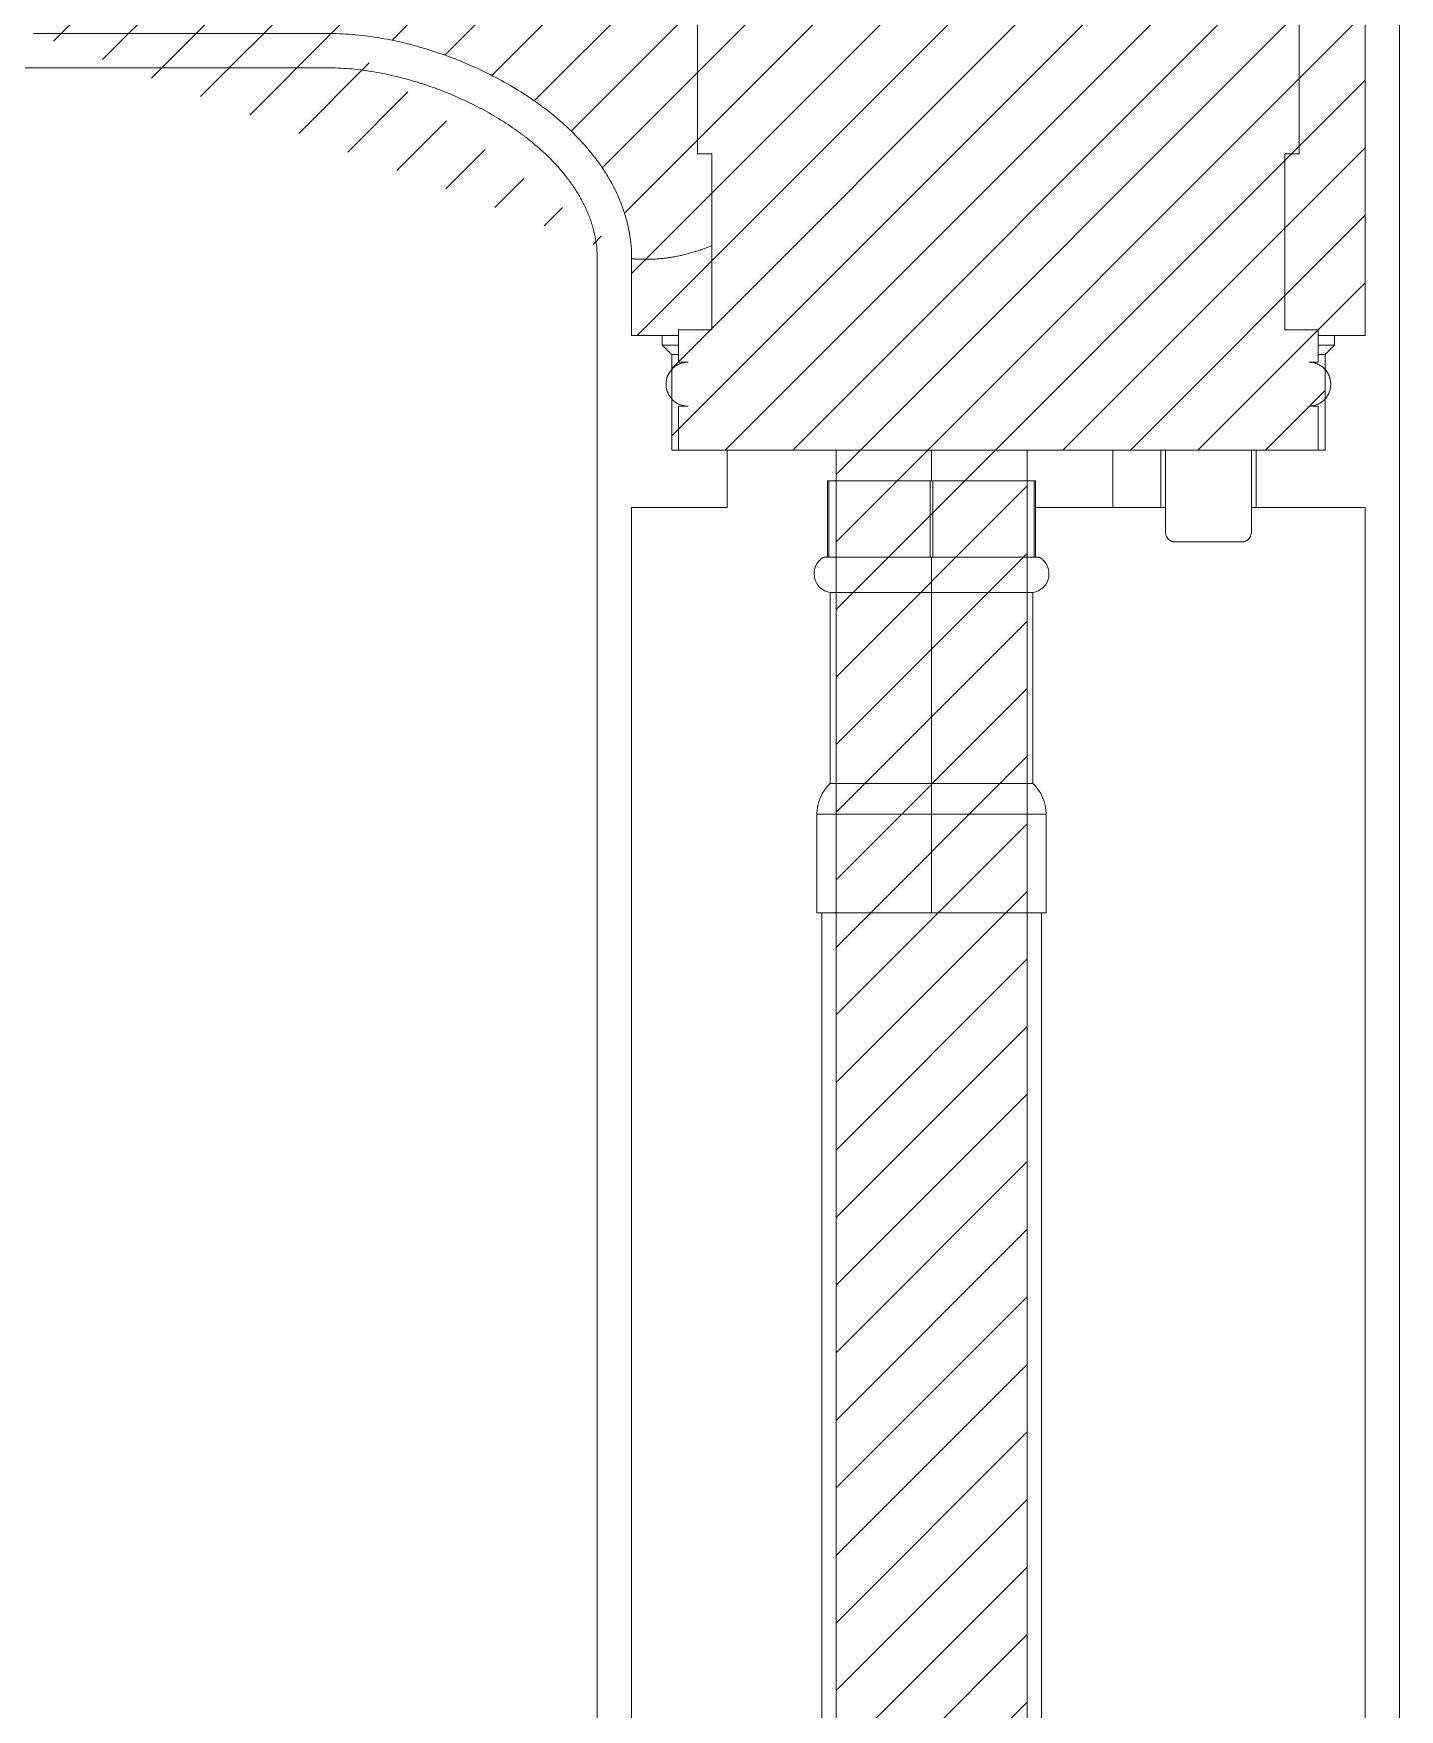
# Model space of a CAD drawing. Extents: x 13676 to 14719, y -16741 to -16132.
# Drawn here: x 13776.4 to 13847.9, y -16518.2 to -16430.5 of the extents above; entities that cross this region are included whole.
import ezdxf

# ---------------------------------------------------------------- set-up
doc = ezdxf.new("R2010")
doc.units = 0
doc.header["$MEASUREMENT"] = 0
doc.layers.get('0').update_dxf_attribs({"color": 3, "linetype": 'CONTINUOUS'})
doc.layers.add('5', color=2, linetype='CONTINUOUS', lineweight=9)

msp = doc.modelspace()

# ---------------------------------------------------------------- hatches: boundary and pattern name
at = {"layer": '5'}
h = msp.add_hatch(dxfattribs=at)
h.set_pattern_fill('ANSI31', color=10, scale=20)
h.set_pattern_definition([(45, (2654.68089439369, -18.97595850017024), (-1.767766952966369, 1.767766952966369), [])])
edge = h.paths.add_edge_path()
edge.add_line((13805.92463152142, -16408.14355058437), (13757.92463152142, -16408.14355058437))
edge.add_line((13757.92463152142, -16408.14355058437), (13757.92463152142, -16411.34355058437))
edge.add_line((13757.92463152142, -16411.34355058437), (13758.92463152142, -16411.34355058437))
edge.add_arc((13758.92463152142, -16413.34355058437), 1.999999999999731, 10.637592374597375, 90, ccw=False)
edge.add_line((13760.8902604117, -16412.9743581336), (13762.42463152142, -16421.14355058437))
edge.add_line((13762.42463152142, -16421.14355058437), (13761.42353328297, -16421.14355058437))
edge.add_line((13761.42353328297, -16421.14355058437), (13741.42463152142, -16421.14355058437))
edge.add_line((13741.42463152142, -16421.14355058437), (13741.42463152142, -16426.34355058437))
edge.add_line((13741.42463152142, -16426.34355058437), (13742.42572975987, -16426.34355058437))
edge.add_line((13742.42572975987, -16426.34355058437), (13745.8500805148, -16426.34355058437))
edge.add_line((13745.8500805148, -16426.34355058437), (13746.6766190714, -16426.34355058437))
edge.add_line((13746.6766190714, -16426.34355058437), (13748.17741459742, -16426.34355058437))
edge.add_line((13748.17741459742, -16426.34355058437), (13748.17741459742, -16431.34355058437))
edge.add_line((13748.17741459742, -16431.34355058437), (13746.6766190714, -16431.34355058437))
edge.add_line((13746.6766190714, -16431.34355058437), (13746.6766190714, -16433.34355058437))
edge.add_line((13746.6766190714, -16433.34355058437), (13746.17644618381, -16433.34355058437))
edge.add_line((13746.17644618381, -16433.34355058437), (13744.97807867825, -16433.34355058437))
edge.add_line((13744.97807867825, -16433.34355058437), (13744.97807867825, -16443.34355058437))
edge.add_line((13744.97807867825, -16443.34355058437), (13759.01898580518, -16443.34355058437))
edge.add_line((13759.01898580518, -16443.34355058437), (13759.01898580518, -16433.34355058437))
edge.add_line((13759.01898580518, -16433.34355058437), (13758.22902566022, -16433.34355058437))
edge.add_line((13758.22902566022, -16433.34355058437), (13757.67279619008, -16433.34355058437))
edge.add_line((13757.67279619008, -16433.34355058437), (13757.17264397144, -16433.34355058437))
edge.add_line((13757.17264397144, -16433.34355058437), (13757.17264397144, -16431.34355058437))
edge.add_line((13757.17264397144, -16431.34355058437), (13755.67184844542, -16431.34355058437))
edge.add_line((13755.67184844542, -16431.34355058437), (13755.67184844542, -16426.34355058437))
edge.add_line((13755.67184844542, -16426.34355058437), (13757.17264397144, -16426.34355058437))
edge.add_line((13757.17264397144, -16426.34355058437), (13757.92289249236, -16426.34355058437))
edge.add_line((13757.92289249236, -16426.34355058437), (13761.42353163355, -16426.34355058437))
edge.add_line((13761.42353163355, -16426.34355058437), (13762.42463152142, -16426.34355058437))
edge.add_arc((13762.42463152142, -16428.34355058437), 2, 0, 90, ccw=False)
edge.add_line((13764.42463152142, -16428.34355058437), (13764.42463152142, -16431.03727947819))
edge.add_spline(control_points=[(13764.42463152142, -16431.03727947819), (13765.42120639009, -16430.95503033892), (13766.91704794165, -16430.84705647194), (13768.41435771693, -16430.7621721598), (13769.41289065452, -16430.71071597068), (13769.91234597215, -16430.68755342309), (13771.41098954513, -16430.62577843832), (13772.41044982225, -16430.59487787355), (13774.40994467159, -16430.55366122313), (13775.40980202095, -16430.54334753571), (13776.40976952539, -16430.54335006405)], knot_values=[0, 0, 0, 0, 0.2499999999999986, 0.3749999999999989, 0.3749999999999989, 0.4999999999999992, 0.4999999999999992, 0.7499999999999996, 0.7499999999999996, 1, 1, 1, 1], degree=3, periodic=0)
edge.add_spline(control_points=[(13791.92463156647, -16430.54334461199), (13786.75298673147, -16430.54334449088), (13781.58134189646, -16430.54334436927), (13776.40969706146, -16430.54334424742)], knot_values=[0, 0, 0, 0, 1, 1, 1, 1], degree=3, periodic=0)
edge.add_spline(control_points=[(13807.72516542329, -16442.34267065382), (13807.72513653894, -16442.11581616215), (13807.70514441591, -16441.66530933477), (13807.64682749719, -16441.22095881281), (13807.56971070901, -16440.77962820881), (13807.52173935153, -16440.56047495864), (13807.43595050161, -16440.23396695745), (13807.38959513067, -16440.07126890609), (13807.33807349214, -16439.90940073836), (13807.30257836763, -16439.80167293366), (13807.28423641523, -16439.74784363952), (13807.1899953921, -16439.4800991547), (13807.10646251052, -16439.27016476856), (13806.92434050909, -16438.85817771265), (13806.82575000958, -16438.6561257651), (13806.61448842598, -16438.25939284619), (13806.50181267621, -16438.06471431724), (13806.32284177075, -16437.77790901193), (13806.26152440144, -16437.68317643858), (13806.13566091876, -16437.49540149128), (13806.07109442038, -16437.40233073782), (13805.74061456695, -16436.94138108191), (13805.45630713381, -16436.59282678985), (13804.85428312573, -16435.92960002661), (13804.5365441154, -16435.61495030823), (13803.87238125576, -16435.01474154917), (13803.52593106329, -16434.72920922435), (13803.1214490938, -16434.42291920118), (13803.07630162954, -16434.3890949003), (13802.9856008182, -16434.32185792386), (13802.94002370689, -16434.28842808441), (13802.80288171847, -16434.18888891211), (13802.5270705659, -16433.99289132392), (13802.24685231951, -16433.80578412239), (13801.68093526088, -16433.44262561045), (13801.29636851447, -16433.2152233728), (13800.51388429918, -16432.78735117751), (13800.11596331215, -16432.586888317), (13799.30748603725, -16432.21145166305), (13798.89693727081, -16432.03646269668), (13798.06324964847, -16431.71188262653), (13797.64011230072, -16431.56228848037), (13797.10304587412, -16431.39172610475), (13796.99521398814, -16431.35843598196), (13796.77943335212, -16431.29373843554), (13796.4553239049, -16431.19943375269), (13796.12989024645, -16431.11340857424), (13795.47721783432, -16430.9526444031), (13795.0397032421, -16430.86047187673), (13794.15950894931, -16430.7084211712), (13793.71684126028, -16430.64846789108), (13793.04835523659, -16430.58657681778), (13792.8247765132, -16430.57063606873), (13792.37597722092, -16430.54902005305), (13792.15075694286, -16430.54334296799), (13791.92462858911, -16430.54334353963)], knot_values=[0, 0, 0, 0, 0.03125000000000533, 0.06250000000001055, 0.06250000000001055, 0.09375000000001588, 0.09375000000001588, 0.1093750000000184, 0.1171875000000198, 0.1171875000000198, 0.1250000000000211, 0.1250000000000211, 0.156250000000026, 0.156250000000026, 0.1875000000000308, 0.1875000000000308, 0.2187500000000356, 0.2187500000000356, 0.2343750000000381, 0.2343750000000381, 0.2500000000000404, 0.2500000000000404, 0.3125000000000453, 0.3125000000000453, 0.37500000000005, 0.37500000000005, 0.4375000000000547, 0.4375000000000547, 0.4453125000000548, 0.4453125000000548, 0.453125000000055, 0.453125000000055, 0.4687500000000537, 0.5000000000000511, 0.5000000000000511, 0.5625000000000444, 0.5625000000000444, 0.6250000000000379, 0.6250000000000379, 0.6875000000000312, 0.6875000000000312, 0.7500000000000245, 0.7500000000000245, 0.765625000000023, 0.765625000000023, 0.7812500000000214, 0.8125000000000184, 0.8125000000000184, 0.8750000000000122, 0.8750000000000122, 0.9375000000000061, 0.9375000000000061, 0.968750000000003, 0.968750000000003, 1, 1, 1, 1], degree=3, periodic=0)
edge.add_line((13807.72517489694, -16442.34271173166), (13807.72517489694, -16446.34355058437))
edge.add_line((13807.72517489694, -16446.34355058437), (13809.3252242963, -16446.34355058437))
edge.add_line((13809.3252242963, -16446.34355058437), (13809.3252242963, -16446.84355058437))
edge.add_spline(control_points=[(13809.3252242963, -16446.84355058437), (13809.49189665864, -16447.01021733311), (13809.65856910064, -16447.17688400217), (13809.82524162951, -16447.34355058437)], knot_values=[0, 0, 0, 0, 1, 1, 1, 1], degree=3, periodic=0)
edge.add_line((13809.82524162951, -16447.34355058437), (13809.82524162951, -16452.34355058437))
edge.add_line((13809.82524162951, -16452.34355058437), (13818.42463152142, -16452.34355058437))
edge.add_line((13818.42463152142, -16452.34355058437), (13818.42463152142, -16661.7286195891))
edge.add_line((13818.42463152142, -16661.7286195891), (13828.42463152142, -16661.7286195891))
edge.add_line((13828.42463152142, -16661.7286195891), (13828.42463152142, -16452.34355058437))
edge.add_line((13828.42463152142, -16452.34355058437), (13844.02402141333, -16452.34355058437))
edge.add_line((13844.02402141333, -16452.34355058437), (13844.02402141333, -16447.34355058437))
edge.add_spline(control_points=[(13844.02402141333, -16447.34355058437), (13844.19069394221, -16447.17688400217), (13844.35736638421, -16447.01021733311), (13844.52403874654, -16446.84355058437)], knot_values=[0, 0, 0, 0, 1, 1, 1, 1], degree=3, periodic=0)
edge.add_line((13844.52403874654, -16446.84355058437), (13844.52403874654, -16446.34355058437))
edge.add_line((13844.52403874654, -16446.34355058437), (13846.12408814591, -16446.34355058437))
edge.add_line((13846.12408814591, -16446.34355058437), (13846.12408814591, -16423.34355058437))
edge.add_line((13846.12408814591, -16423.34355058437), (13805.92463152142, -16423.34355058437))
edge.add_line((13805.92463152142, -16423.34355058437), (13805.92463152142, -16408.14355058437))

# ---------------------------------------------------------------- linework, layer by layer
at = {"linetype": 'Continuous', "lineweight": 18}
for p, q in [((13847.92413472211, -16407.34355058437), (13847.92413472211, -16536.13141855001)), ((13846.12408814591, -16446.34355058437), (13846.12408814591, -16423.34355058437)), ((13811.1752939266, -16436.84355058437), (13811.1752939266, -16425.84355058437)), ((13842.67396911624, -16425.84355058437), (13842.67396911624, -16436.84355058437)), ((13811.92532704836, -16436.84355058437), (13811.1752939266, -16436.84355058437)), ((13811.92532704836, -16446.04355058436), (13811.92532704836, -16436.84355058437)), ((13842.67396911624, -16436.84355058437), (13841.92393599448, -16436.84355058437)), ((13841.92393599448, -16436.84355058437), (13841.92393599448, -16446.04355058436)), ((13805.9251282916, -16442.34364058157), (13805.92512832074, -16442.34434056763)), ((13805.92512832074, -16536.13141855001), (13805.92512832074, -16442.34434056763)), ((13807.72517489694, -16442.34270735864), (13807.72516542329, -16442.34267065382)), ((13807.72517489694, -16442.34270735864), (13807.72517489694, -16446.34355058437)), ((13807.72517489694, -16446.34355058437), (13809.3252242963, -16446.34355058437)), ((13809.3252242963, -16446.34355058437), (13809.3252242963, -16446.84355058437)), ((13809.32522998617, -16446.34355058437), (13810.17539024704, -16446.34355058437)), ((13810.17525437851, -16446.04355058436), (13811.92532704836, -16446.04355058436)), ((13810.17525437851, -16447.74355058436), (13810.17525437851, -16446.04355058436)), ((13841.92393599448, -16446.04355058436), (13843.67400866433, -16446.04355058436)), ((13843.67387279581, -16446.34355058437), (13844.52403305668, -16446.34355058437)), ((13843.67400866433, -16446.04355058436), (13843.67400866433, -16447.74355058436)), ((13844.52403874654, -16446.84355058437), (13844.52403874654, -16446.34355058437)), ((13844.52403874654, -16446.34355058437), (13846.12408814591, -16446.34355058437)), ((13809.32522998617, -16446.84355058437), (13810.17539024704, -16446.84355058437)), ((13809.82524162951, -16447.34355058437), (13809.82524162951, -16452.34355058437)), ((13809.82524811005, -16447.34355058437), (13810.1753402684, -16447.34355058437)), ((13843.67387279581, -16446.84355058437), (13844.52403305668, -16446.84355058437)), ((13843.67392277444, -16447.34355058437), (13844.0240149328, -16447.34355058437)), ((13844.02402141333, -16452.34355058437), (13844.02402141333, -16447.34355058437)), ((13810.67527354409, -16447.74355058436), (13810.17525437851, -16447.74355058436)), ((13843.67400866433, -16447.74355058436), (13843.17398949875, -16447.74355058436)), ((13810.17525437851, -16452.34355058437), (13810.17525437851, -16450.04355058436)), ((13810.17525437851, -16450.04355058436), (13810.67527354409, -16450.04355058436)), ((13843.17398949875, -16450.04355058436), (13843.67400866433, -16450.04355058436)), ((13843.67400866433, -16450.04355058436), (13843.67400866433, -16452.34355058437)), ((13809.82524162951, -16452.34355058437), (13812.72463152142, -16452.34355058437)), ((13835.6792730477, -16452.34355058437), (13810.17525437851, -16452.34355058437)), ((13812.72463152142, -16452.34355058437), (13812.72463152142, -16455.34355058437)), ((13818.42463152142, -16452.34355058437), (13818.42463152142, -16453.94355058436)), ((13828.42463152142, -16453.94355058436), (13828.42463152142, -16452.34355058437)), ((13832.92463152142, -16452.34355058437), (13835.42880807504, -16452.34355058437)), ((13832.92463152142, -16455.34355058437), (13832.92463152142, -16452.34355058437)), ((13835.42880807504, -16452.34355058437), (13835.42880807504, -16455.34355058437)), ((13835.6792730477, -16456.64355058437), (13835.6792730477, -16452.34355058437)), ((13843.67400866433, -16452.34355058437), (13840.16998999515, -16452.34355058437)), ((13840.16998999515, -16452.34355058437), (13840.16998999515, -16456.64355058437)), ((13840.42045496781, -16452.34355058437), (13844.02402141333, -16452.34355058437)), ((13840.42045496781, -16455.34355058437), (13840.42045496781, -16452.34355058437)), ((13817.97463152142, -16453.94355058436), (13818.05010326152, -16453.94355058436)), ((13817.97463152142, -16457.94355058436), (13817.97463152142, -16453.94355058436)), ((13818.05010326152, -16453.94355058436), (13823.34915978132, -16453.94355058436)), ((13818.05010326152, -16457.94355058436), (13818.05010326152, -16453.94355058436)), ((13823.34915978132, -16457.94355058436), (13823.34915978132, -16453.94355058436)), ((13823.34915978132, -16453.94355058436), (13823.50010326152, -16453.94355058436)), ((13823.50010326152, -16457.94355058436), (13823.50010326152, -16453.94355058436)), ((13823.50010326152, -16453.94355058436), (13828.79915978132, -16453.94355058436)), ((13828.79915978132, -16457.94355058436), (13828.79915978132, -16453.94355058436)), ((13828.87463152142, -16453.94355058436), (13828.79915978132, -16453.94355058436)), ((13828.87463152142, -16457.94355058436), (13828.87463152142, -16453.94355058436)), ((13812.72463152142, -16455.34355058437), (13807.72517489694, -16455.34355058437)), ((13807.72517489694, -16455.34355058437), (13807.72517489694, -16531.34355058437)), ((13835.42880807504, -16455.34355058437), (13832.92463152142, -16455.34355058437)), ((13835.67929270635, -16455.34355058437), (13835.42881001149, -16455.34355058437)), ((13840.42045303135, -16455.34355058437), (13840.16997033649, -16455.34355058437)), ((13846.12408814591, -16455.34355058437), (13840.42045496781, -16455.34355058437)), ((13846.12408814591, -16531.34355058437), (13846.12408814591, -16455.34355058437)), ((13839.6686598112, -16457.14355058437), (13836.18060323165, -16457.14355058437)), ((13817.78549584452, -16457.94355058436), (13817.97463152142, -16457.94355058436)), ((13817.97463152142, -16457.94355058436), (13818.05010326152, -16457.94355058436)), ((13818.05010326152, -16457.94355058436), (13819.44543321696, -16457.94355058436)), ((13819.44543321696, -16457.94355058436), (13821.95382982588, -16457.94355058436)), ((13821.95382982588, -16457.94355058436), (13823.34915978132, -16457.94355058436)), ((13823.50010326152, -16457.94355058436), (13823.34915978132, -16457.94355058436)), ((13823.50010326152, -16457.94355058436), (13824.89543321696, -16457.94355058436)), ((13824.89543321696, -16457.94355058436), (13827.40382982588, -16457.94355058436)), ((13827.40382982588, -16457.94355058436), (13828.79915978132, -16457.94355058436)), ((13828.87463152142, -16457.94355058436), (13828.79915978132, -16457.94355058436)), ((13829.06376719833, -16457.94355058436), (13828.87463152142, -16457.94355058436)), ((13823.42463152142, -16459.7865972886), (13818.12463152142, -16459.7865972886)), ((13818.12463152142, -16459.7865972886), (13818.12463152142, -16469.7865972886)), ((13823.42463152142, -16459.7865972886), (13828.72463152142, -16459.7865972886)), ((13828.72463152142, -16469.7865972886), (13828.72463152142, -16459.7865972886)), ((13823.42463152142, -16469.7865972886), (13818.12463152142, -16469.7865972886)), ((13823.42463152142, -16469.7865972886), (13828.72463152142, -16469.7865972886)), ((13817.42463152142, -16471.38788777657), (13817.42463152142, -16476.54659728859)), ((13829.42463152142, -16476.54659728859), (13829.42463152142, -16471.38788777657)), ((13823.42463152142, -16476.54659728859), (13817.42463152142, -16476.54659728859)), ((13817.67463152142, -16476.54659728859), (13817.67463152142, -16531.02239931218)), ((13823.42463152142, -16476.54659728859), (13829.42463152142, -16476.54659728859)), ((13829.17463152142, -16619.49029448794), (13829.17463152142, -16476.54659728859))]:
    msp.add_line(p, q, dxfattribs=at)
at = {"linetype": 'Continuous', "lineweight": 13}
for p, q in [((13823.42463152142, -16453.94355058436), (13823.42463152142, -16452.34355058437)), ((13832.92463152142, -16455.34355058437), (13828.87463973257, -16455.34355058437)), ((13823.42463152142, -16459.7865972886), (13823.42463152142, -16457.94355058436)), ((13823.42463152142, -16459.7865972886), (13823.42463152142, -16469.7865972886)), ((13823.42463152142, -16471.38788777657), (13823.42463152142, -16469.7865972886)), ((13823.42463152142, -16471.38788777657), (13817.42463152142, -16471.38788777657)), ((13823.42463152142, -16471.38788777657), (13823.42463152142, -16476.54659728859)), ((13823.42463152142, -16471.38788777657), (13829.42463152142, -16471.38788777657))]:
    msp.add_line(p, q, dxfattribs=at)
at = {"linetype": 'Continuous', "lineweight": 18}
for centre, radius, start, end in [((13818.26234459812, -16458.80853173334), 0.9877130767015001, 118.8671681809238, 261.9853559657223), ((13828.58691844472, -16458.80853173334), 0.9877130767015001, 278.0146440342777, 61.13283181907625), ((13819.60615382633, -16471.38788777657), 2.181522304912, 132.7751610261607, 180), ((13827.24310921651, -16471.38788777657), 2.181522304912, 0, 47.22483897383927)]:
    msp.add_arc(centre, radius, start, end, dxfattribs=at)
for points in [[(13776.40969706146, -16430.54334424742), (13781.58134189646, -16430.54334436927), (13786.75298673147, -16430.54334449088), (13791.92463156647, -16430.54334461199)], [(13791.92463171792, -16432.34334938606), (13786.7531960926, -16432.34334927487), (13781.58176046727, -16432.34334916361), (13776.41032484195, -16432.34334905186)], [(13809.3252242963, -16446.84355058437), (13809.49189665864, -16447.01021733311), (13809.65856910064, -16447.17688400217), (13809.82524162951, -16447.34355058437)], [(13844.02402141333, -16447.34355058437), (13844.19069394221, -16447.17688400217), (13844.35736638421, -16447.01021733311), (13844.52403874654, -16446.84355058437)]]:
    msp.add_open_spline(points, degree=3, dxfattribs=at)
for points, knots in [([(13791.92462858911, -16430.54334353963), (13792.15075694286, -16430.54334296799), (13792.37597722092, -16430.54902005305), (13792.8247765132, -16430.57063606873), (13793.04835523659, -16430.58657681778), (13793.71684126028, -16430.64846789108), (13794.15950894931, -16430.7084211712), (13795.0397032421, -16430.86047187673), (13795.47721783432, -16430.9526444031), (13796.12989024645, -16431.11340857424), (13796.4553239049, -16431.19943375269), (13796.77943335212, -16431.29373843554), (13796.99521398814, -16431.35843598196), (13797.10304587412, -16431.39172610475), (13797.64011230072, -16431.56228848037), (13798.06324964847, -16431.71188262653), (13798.89693727081, -16432.03646269668), (13799.30748603725, -16432.21145166305), (13800.11596331215, -16432.586888317), (13800.51388429918, -16432.78735117751), (13801.29636851447, -16433.2152233728), (13801.68093526088, -16433.44262561045), (13802.24685231951, -16433.80578412239), (13802.5270705659, -16433.99289132392), (13802.80288171847, -16434.18888891211), (13802.94002370689, -16434.28842808441), (13802.9856008182, -16434.32185792386), (13803.07630162954, -16434.3890949003), (13803.1214490938, -16434.42291920118), (13803.52593106329, -16434.72920922435), (13803.87238125576, -16435.01474154917), (13804.5365441154, -16435.61495030823), (13804.85428312573, -16435.92960002661), (13805.45630713381, -16436.59282678985), (13805.74061456695, -16436.94138108191), (13806.07109442038, -16437.40233073782), (13806.13566091876, -16437.49540149128), (13806.26152440144, -16437.68317643858), (13806.32284177075, -16437.77790901193), (13806.50181267621, -16438.06471431724), (13806.61448842598, -16438.25939284619), (13806.82575000958, -16438.6561257651), (13806.92434050909, -16438.85817771265), (13807.10646251052, -16439.27016476856), (13807.1899953921, -16439.4800991547), (13807.28423641523, -16439.74784363952), (13807.30257836763, -16439.80167293366), (13807.33807349214, -16439.90940073836), (13807.38959513067, -16440.07126890609), (13807.43595050161, -16440.23396695745), (13807.52173935153, -16440.56047495864), (13807.56971070901, -16440.77962820881), (13807.64682749719, -16441.22095881281), (13807.70514441591, -16441.66530933477), (13807.72513653894, -16442.11581616215), (13807.72516542329, -16442.34267065382)], [0, 0, 0, 0, 0.031249999999997, 0.031249999999997, 0.06249999999999389, 0.06249999999999389, 0.1249999999999878, 0.1249999999999878, 0.1874999999999816, 0.1874999999999816, 0.2187499999999786, 0.234374999999977, 0.234374999999977, 0.2499999999999755, 0.2499999999999755, 0.3124999999999688, 0.3124999999999688, 0.3749999999999621, 0.3749999999999621, 0.4374999999999556, 0.4374999999999556, 0.4999999999999489, 0.4999999999999489, 0.5312499999999463, 0.546874999999945, 0.546874999999945, 0.5546874999999452, 0.5546874999999452, 0.5624999999999453, 0.5624999999999453, 0.62499999999995, 0.62499999999995, 0.6874999999999547, 0.6874999999999547, 0.7499999999999596, 0.7499999999999596, 0.7656249999999619, 0.7656249999999619, 0.7812499999999644, 0.7812499999999644, 0.8124999999999692, 0.8124999999999692, 0.843749999999974, 0.843749999999974, 0.8749999999999789, 0.8749999999999789, 0.8828124999999802, 0.8828124999999802, 0.8906249999999816, 0.9062499999999841, 0.9062499999999841, 0.9374999999999895, 0.9374999999999895, 0.9687499999999947, 1, 1, 1, 1]), ([(13776.41032484195, -16432.34334906606), (13775.42265874455, -16432.34334903759), (13774.4351274464, -16432.35353577747), (13772.95403227157, -16432.38406381168), (13772.46034642183, -16432.39678252033), (13771.47320415669, -16432.42729819608), (13770.97973603956, -16432.44509519027), (13769.49964062166, -16432.50610086134), (13768.51322708531, -16432.55692990635), (13766.54181077558, -16432.67886233164), (13765.55680040539, -16432.74996359944), (13764.57248791189, -16432.83120125866)], [0, 0, 0, 0, 0.2499999999999994, 0.2499999999999994, 0.3750000000000001, 0.3750000000000001, 0.5000000000000007, 0.5000000000000007, 0.7500000000000003, 0.7500000000000003, 1, 1, 1, 1]), ([(13805.9251282916, -16442.34364058157), (13805.92512854895, -16441.94915577007), (13805.88608353245, -16441.56100452407), (13805.77295371463, -16440.98762824881), (13805.72613168874, -16440.79798090268), (13805.64257915019, -16440.51567045031), (13805.61250670201, -16440.42192519471), (13805.54796961168, -16440.23515571199), (13805.51373453774, -16440.14279327911), (13805.40542337075, -16439.86862025529), (13805.3257501415, -16439.68971935979), (13805.15279862972, -16439.33899021452), (13805.05951829007, -16439.16716303416), (13804.86041626968, -16438.83002834377), (13804.7545931417, -16438.66472158612), (13804.61501236832, -16438.46188404429), (13804.58670874948, -16438.42147644722), (13804.52955022813, -16438.34126846208), (13804.44295058176, -16438.22181362239), (13804.35384388983, -16438.10485207998), (13804.17247401221, -16437.8740681792), (13804.04735814523, -16437.72439181406), (13803.7895453932, -16437.43257852868), (13803.65684687314, -16437.29044323448), (13803.24834847686, -16436.87438314039), (13802.96219519969, -16436.61075496493), (13802.5149964456, -16436.23318300164), (13802.36292175951, -16436.11031761747), (13802.16926899782, -16435.96027577209), (13802.1303602847, -16435.93044458679), (13802.0521908281, -16435.87113231606), (13802.01291364074, -16435.84163923226), (13801.89478924042, -16435.75384813465), (13801.81559180299, -16435.69619334035), (13801.41745192677, -16435.41211385147), (13801.09208419279, -16435.19820874864), (13800.42927413649, -16434.79392569815), (13800.09182385529, -16434.60356325824), (13799.40578561149, -16434.2445399844), (13798.70860315087, -16433.9072310507), (13797.99000038471, -16433.61165926265), (13797.44299445166, -16433.40567324454), (13797.25931327768, -16433.3396336324), (13796.98173598871, -16433.24457937982), (13796.88879655344, -16433.21353988887), (13796.70261343903, -16433.15294097045), (13796.60939144098, -16433.12338711441), (13796.14262762458, -16432.97935512143), (13795.76713265267, -16432.87604126028), (13795.01180434231, -16432.69421175244), (13794.63197351791, -16432.61568173535), (13793.86755909114, -16432.48578870201), (13793.4829814172, -16432.4343917987), (13792.90196673126, -16432.38100751858), (13792.70760048679, -16432.36718358144), (13792.3173248475, -16432.34835639422), (13792.12141615201, -16432.34334914671), (13791.92463141185, -16432.34334939304)], [0, 0, 0, 0, 0.06249999999999606, 0.06249999999999606, 0.09374999999999403, 0.09374999999999403, 0.109374999999994, 0.109374999999994, 0.124999999999994, 0.124999999999994, 0.1562499999999962, 0.1562499999999962, 0.1874999999999984, 0.1874999999999984, 0.2187500000000006, 0.2187500000000006, 0.2265625000000003, 0.2265625000000003, 0.2343750000000001, 0.2499999999999997, 0.2499999999999997, 0.2812500000000009, 0.2812500000000009, 0.3125000000000022, 0.3125000000000022, 0.3750000000000048, 0.3750000000000048, 0.4062500000000069, 0.4062500000000069, 0.4140625000000072, 0.4140625000000072, 0.4218750000000074, 0.4218750000000074, 0.4375000000000078, 0.4375000000000078, 0.500000000000006, 0.500000000000006, 0.5625000000000041, 0.5625000000000041, 0.6250000000000023, 0.6875000000000004, 0.6875000000000004, 0.7187499999999997, 0.7187499999999997, 0.7343749999999991, 0.7343749999999991, 0.7499999999999986, 0.7499999999999986, 0.8124999999999982, 0.8124999999999982, 0.8749999999999984, 0.8749999999999984, 0.9374999999999986, 0.9374999999999986, 0.9687499999999993, 0.9687499999999993, 1, 1, 1, 1]), ([(13811.9064304975, -16441.64788376198), (13811.89041387481, -16441.65448857512), (13811.81278944465, -16441.68627940596), (13811.67466837469, -16441.74094028591), (13811.46943029876, -16441.81760517749), (13811.24228092277, -16441.89642372909), (13810.99414929607, -16441.97525494924), (13810.74815053099, -16442.04630541792), (13810.50508463666, -16442.10958922217), (13810.26578091995, -16442.16508948539), (13810.04889851354, -16442.20924114984), (13809.85176982326, -16442.24419150015), (13809.67192092305, -16442.27203483313), (13809.49233336111, -16442.29602025596), (13809.31411107767, -16442.31613018378), (13809.13841881411, -16442.33238307006), (13808.96648172457, -16442.34471661269), (13808.83637581151, -16442.35146219655), (13808.74136250363, -16442.35471538619), (13808.67657269366, -16442.3561629746), (13808.6071019557, -16442.35711631789), (13808.53371900592, -16442.35754354398), (13808.45727402061, -16442.35745279805), (13808.37869912305, -16442.35684042393), (13808.29900948699, -16442.35570633929), (13808.21930412598, -16442.35405117409), (13808.14076647039, -16442.3518690444), (13808.06466511737, -16442.34918259893), (13808.01019808599, -16442.34670871662), (13807.97392263216, -16442.34491044745), (13807.95367376819, -16442.34397304316), (13807.93419597696, -16442.34310946827), (13807.91550106079, -16442.342327863), (13807.89760090709, -16442.34162603224), (13807.88050741621, -16442.34100456795), (13807.86423251896, -16442.34046331052), (13807.84878816996, -16442.34000230303), (13807.83418634737, -16442.33962153386), (13807.82043905096, -16442.33932100617), (13807.80755830055, -16442.33910071914), (13807.79555613433, -16442.33896067301), (13807.78444460692, -16442.33890086771), (13807.77423578859, -16442.33892130333), (13807.76494175975, -16442.33902197971), (13807.75657462329, -16442.33920289752), (13807.74914644941, -16442.3394640543), (13807.74266947408, -16442.33980545933), (13807.73715534483, -16442.34022707784), (13807.73261794327, -16442.34072904051), (13807.72906277907, -16442.34131085667), (13807.72654952241, -16442.34196842306), (13807.72549227572, -16442.34245242742), (13807.72517332661, -16442.34270687132)], [0, 0, 0, 0, 0.006209346941718761, 0.03015209339341103, 0.05417041812616755, 0.08802957669647948, 0.1226431175949566, 0.1580274520639687, 0.1941979418952013, 0.2311689686340137, 0.2689539994515595, 0.2989685326457823, 0.3303043511803584, 0.3629664451072754, 0.3969592193750892, 0.432286580140628, 0.4689520059895492, 0.5069586070718887, 0.5211723467372882, 0.5371375332530132, 0.5548543441491331, 0.5743229069628245, 0.5955433155450631, 0.6185156401517468, 0.6432399339606075, 0.6697162374324543, 0.6979445813192455, 0.7279249887933522, 0.7596574769890816, 0.7696489310770667, 0.7796831704713011, 0.7897601994729275, 0.7998800223284974, 0.8100426432308814, 0.8202480663201667, 0.8304962956845303, 0.840787335361098, 0.8511211893367882, 0.8614978615491331, 0.8719173558870913, 0.8823796761918279, 0.8928848262574983, 0.9034328098320051, 0.9140236306177448, 0.9246572922723277, 0.9353337984093057, 0.9460531525988639, 0.9568153583685077, 0.9676204192037439, 0.9784683385487327, 0.9893591198069382, 1, 1, 1, 1]), ([(13810.67527354409, -16450.04355058436), (13810.6373033242, -16450.04355058436), (13810.59957475199, -16450.04167094044), (13810.52483025624, -16450.03428666168), (13810.45071577193, -16450.02327676148), (13810.37785219349, -16450.00506808547), (13810.30562765706, -16449.98318181836), (13810.26971072212, -16449.97032970721), (13810.16520928084, -16449.92701155995), (13810.09914900246, -16449.89167471806), (13810.02103385256, -16449.83951877102), (13810.00563584295, -16449.82868473763), (13809.97529683413, -16449.80619850542), (13809.96032287459, -16449.79451893271), (13809.91633819172, -16449.75842026257), (13809.88843557619, -16449.73309843136), (13809.80885212175, -16449.65348603582), (13809.76125676028, -16449.59558297907), (13809.70873753645, -16449.51703668918), (13809.69855887931, -16449.5009702124), (13809.67907723858, -16449.46846435452), (13809.6697750163, -16449.45203284232), (13809.64315923131, -16449.4022126995), (13809.61110776488, -16449.33438671144), (13809.5794961538, -16449.24616254554), (13809.56438192967, -16449.19165933121), (13809.5551792203, -16449.15496821784), (13809.55100616231, -16449.13639750541), (13809.53254591211, -16449.04356299999), (13809.52525600345, -16448.9689264013), (13809.52521875788, -16448.85643379232), (13809.52703573958, -16448.81884598976), (13809.53258609851, -16448.76232490021), (13809.53491446808, -16448.74343427698), (13809.54046774295, -16448.70601760282), (13809.54369592411, -16448.68744306532), (13809.56205600111, -16448.59522795344), (13809.58378215424, -16448.52354136215), (13809.61977018058, -16448.43654969141), (13809.62741326563, -16448.41928336), (13809.6436076172, -16448.38501980574), (13809.65215832333, -16448.36803165429), (13809.67888669497, -16448.31803732345), (13809.69822600099, -16448.28580575745), (13809.76069142672, -16448.19232293566), (13809.80822181586, -16448.13425233051), (13809.87526618073, -16448.06717526026), (13809.88901959751, -16448.05408181349), (13809.91700214948, -16448.02872436384), (13809.9312610598, -16448.01643023203), (13809.97482846736, -16447.98068404623), (13810.03502309429, -16447.93604701072), (13810.09938989095, -16447.89740542184), (13810.16588458141, -16447.86182163611), (13810.20036536991, -16447.84550323386), (13810.30495110609, -16447.80219055447), (13810.37665614507, -16447.78045780757), (13810.48714346146, -16447.75842060221), (13810.52450705262, -16447.7528434322), (13810.60007847269, -16447.74538347639), (13810.63773730204, -16447.74355058436), (13810.67527354409, -16447.74355058436)], [0, 0, 0, 0, 0.03124999999998879, 0.03124999999998879, 0.06249999999997757, 0.09374999999996636, 0.09374999999996636, 0.1249999999999553, 0.1249999999999553, 0.1874999999999301, 0.1874999999999301, 0.2031249999999243, 0.2031249999999243, 0.2187499999999186, 0.2187499999999186, 0.2499999999999167, 0.2499999999999167, 0.3124999999999026, 0.3124999999999026, 0.3281249999998967, 0.3281249999998967, 0.3437499999998908, 0.3437499999998908, 0.3749999999998703, 0.4062499999998498, 0.4218749999998453, 0.4218749999998453, 0.437499999999841, 0.437499999999841, 0.4999999999998472, 0.4999999999998472, 0.5312499999998502, 0.5312499999998502, 0.5468749999998574, 0.5468749999998574, 0.5624999999998648, 0.5624999999998648, 0.6249999999998597, 0.6249999999998597, 0.6406249999998638, 0.6406249999998638, 0.6562499999998679, 0.6562499999998679, 0.6874999999998874, 0.6874999999998874, 0.7499999999999155, 0.7499999999999155, 0.765624999999921, 0.765624999999921, 0.7812499999999265, 0.7812499999999265, 0.8124999999999375, 0.8437499999999485, 0.8437499999999485, 0.8749999999999596, 0.8749999999999596, 0.9374999999999798, 0.9374999999999798, 0.9687499999999899, 0.9687499999999899, 1, 1, 1, 1]), ([(13843.17398949875, -16447.74355058436), (13843.2495873155, -16447.74355058436), (13843.32417199159, -16447.75093262389), (13843.43456337871, -16447.77283039674), (13843.47111113586, -16447.78194665095), (13843.52554647963, -16447.7984356686), (13843.54358615595, -16447.80439245113), (13843.5791468791, -16447.81711353238), (13843.59671337497, -16447.82389121533), (13843.68349310491, -16447.85983300421), (13843.7495781657, -16447.89509857199), (13843.82796957492, -16447.94740167273), (13843.8434352192, -16447.95827703973), (13843.87393231328, -16447.98087466444), (13843.8888799133, -16447.99253649137), (13843.9326421629, -16448.02844153772), (13843.96046312508, -16448.05366422275), (13844.03995319394, -16448.13310589744), (13844.08771009521, -16448.19109338241), (13844.17216346533, -16448.31736320482), (13844.20749764547, -16448.3835953838), (13844.25057393302, -16448.48740361702), (13844.26326625871, -16448.52275520399), (13844.27974690032, -16448.57693199775), (13844.28482253007, -16448.59522012216), (13844.29405769757, -16448.63201704423), (13844.2982018156, -16448.65045582798), (13844.31660262239, -16448.7428473111), (13844.32396599155, -16448.81738708012), (13844.32404787221, -16448.9113386948), (13844.32360402647, -16448.93016821254), (13844.32178096551, -16448.96790690877), (13844.32039605001, -16448.98686797716), (13844.31485032363, -16449.04344763628), (13844.30932159729, -16449.08069501917), (13844.28740986765, -16449.19106363115), (13844.26575181105, -16449.26282434752), (13844.22964813113, -16449.35019598902), (13844.22194887256, -16449.36759815359), (13844.20577643047, -16449.40183520133), (13844.19729760015, -16449.41869097374), (13844.17070475114, -16449.4684844051), (13844.13216945671, -16449.53281560469), (13844.07641804468, -16449.6081551982), (13844.03950650943, -16449.65104290906), (13844.01411370353, -16449.67910928217), (13844.00100424458, -16449.692898457), (13843.96083119476, -16449.73311162793), (13843.9188319036, -16449.77118735327), (13843.87411659056, -16449.80608422769), (13843.84369711396, -16449.82863571924), (13843.82814825803, -16449.83957806501), (13843.74932662778, -16449.89217924283), (13843.68311622067, -16449.9274403805), (13843.579228687, -16449.97044353519), (13843.54383195778, -16449.98311779345), (13843.48955464367, -16449.99957217227), (13843.47121433974, -16450.00464136875), (13843.4344757485, -16450.01382317292), (13843.4160613006, -16450.01794370612), (13843.32376743861, -16450.03623764473), (13843.24922946546, -16450.04355058436), (13843.17398949875, -16450.04355058436)], [0, 0, 0, 0, 0.06250000000000555, 0.06250000000000555, 0.09375000000000855, 0.09375000000000855, 0.1093750000000087, 0.1093750000000087, 0.1250000000000088, 0.1250000000000088, 0.187500000000028, 0.187500000000028, 0.2031250000000315, 0.2031250000000315, 0.2187500000000351, 0.2187500000000351, 0.2500000000000423, 0.2500000000000423, 0.3125000000000505, 0.3125000000000505, 0.3750000000000588, 0.3750000000000588, 0.4062500000000576, 0.4062500000000576, 0.421875000000057, 0.421875000000057, 0.4375000000000563, 0.4375000000000563, 0.5000000000000635, 0.5000000000000635, 0.5156250000000595, 0.5156250000000595, 0.5312500000000555, 0.5312500000000555, 0.5625000000000593, 0.5625000000000593, 0.6250000000000666, 0.6250000000000666, 0.640625000000063, 0.640625000000063, 0.6562500000000593, 0.6562500000000593, 0.6875000000000532, 0.7187500000000471, 0.7343750000000386, 0.7343750000000386, 0.7500000000000303, 0.7500000000000303, 0.7812500000000235, 0.7968750000000228, 0.7968750000000228, 0.812500000000022, 0.812500000000022, 0.8750000000000115, 0.8750000000000115, 0.9062500000000063, 0.9062500000000063, 0.9218750000000053, 0.9218750000000053, 0.9375000000000043, 0.9375000000000043, 1, 1, 1, 1]), ([(13836.18060323165, -16457.14355058437), (13836.14758656529, -16457.14355058437), (13836.11507101835, -16457.14033395224), (13836.06702560508, -16457.13083664575), (13836.05113266337, -16457.1268865135), (13836.01959789644, -16457.11737435899), (13836.00397612043, -16457.11180646142), (13835.9585156954, -16457.09304570269), (13835.92971645173, -16457.07771863184), (13835.89560298008, -16457.05503314354), (13835.88887540861, -16457.05031813536), (13835.87561401608, -16457.04052574313), (13835.86906901053, -16457.03543797463), (13835.84993541517, -16457.01979058002), (13835.8377831725, -16457.00880443101), (13835.80308902024, -16456.97422633021), (13835.78229265855, -16456.94903037171), (13835.7547162248, -16456.90791170668), (13835.7462046012, -16456.89374306044), (13835.73073904993, -16456.8648820142), (13835.71675407061, -16456.83538412144), (13835.70569958083, -16456.80462572114), (13835.69613759603, -16456.77322534149), (13835.69209009671, -16456.75711672538), (13835.68245660304, -16456.70873120432), (13835.6792730477, -16456.67625072301), (13835.6792730477, -16456.64355058437)], [0, 0, 0, 0, 0.1249999999999728, 0.1249999999999728, 0.1874999999999507, 0.1874999999999507, 0.2499999999999287, 0.2499999999999287, 0.3749999999999049, 0.3749999999999049, 0.4062499999999003, 0.4062499999999003, 0.4374999999998956, 0.4374999999998956, 0.4999999999999198, 0.4999999999999198, 0.6249999999999729, 0.6249999999999729, 0.6874999999999777, 0.6874999999999777, 0.7499999999999825, 0.8124999999999871, 0.8124999999999871, 0.8749999999999918, 0.8749999999999918, 1, 1, 1, 1]), ([(13840.16998999515, -16456.64355058437), (13840.16998999515, -16456.65986114847), (13840.16919225388, -16456.67620586383), (13840.16676601036, -16456.70077557732), (13840.16574820689, -16456.70899471693), (13840.1633188362, -16456.72528715715), (13840.16190704918, -16456.73337351285), (13840.15388044274, -16456.77351138679), (13840.14439021189, -16456.80468957492), (13840.12869201115, -16456.84249740518), (13840.12535887559, -16456.85000020212), (13840.1182985236, -16456.86488610437), (13840.11456526071, -16456.87227803394), (13840.1028952805, -16456.89403030161), (13840.09445452107, -16456.90804762805), (13840.06720343965, -16456.94868626459), (13840.04648287005, -16456.97390782858), (13840.01144722872, -16457.00884227927), (13839.99917930645, -16457.01991856392), (13839.97371916896, -16457.04072634567), (13839.96049139572, -16457.05049385806), (13839.93303298419, -16457.06874659232), (13839.91881356624, -16457.07721341065), (13839.88988855578, -16457.09257300875), (13839.86035452717, -16457.10644433483), (13839.82193823152, -16457.12012093758), (13839.79820515318, -16457.12665710058), (13839.78222818632, -16457.13063597405), (13839.77414494884, -16457.13243891685), (13839.73376022882, -16457.14040878048), (13839.70128927891, -16457.14355058437), (13839.6686598112, -16457.14355058437)], [0, 0, 0, 0, 0.06249999999996414, 0.06249999999996414, 0.0937499999999204, 0.0937499999999204, 0.1249999999998767, 0.1249999999998767, 0.2499999999997562, 0.2499999999997562, 0.2812499999997646, 0.2812499999997646, 0.3124999999997731, 0.3124999999997731, 0.3749999999997932, 0.3749999999997932, 0.4999999999998296, 0.4999999999998296, 0.5624999999998501, 0.5624999999998501, 0.6249999999998707, 0.6249999999998707, 0.6874999999998912, 0.6874999999998912, 0.7499999999999117, 0.8124999999999323, 0.8437499999999457, 0.8437499999999457, 0.8749999999999591, 0.8749999999999591, 1, 1, 1, 1])]:
    msp.add_open_spline(points, degree=3, knots=knots, dxfattribs=at)
at = {"layer": '5', "color": 10}
for p, q in [((13846.12408814591, -16446.34355058437), (13846.12408814591, -16423.34355058437)), ((13807.72517489694, -16442.34270735864), (13807.72517489694, -16446.34355058437)), ((13807.72517489694, -16446.34355058437), (13809.3252242963, -16446.34355058437)), ((13809.3252242963, -16446.34355058437), (13809.3252242963, -16446.84355058437)), ((13844.52403874654, -16446.84355058437), (13844.52403874654, -16446.34355058437)), ((13844.52403874654, -16446.34355058437), (13846.12408814591, -16446.34355058437)), ((13809.82524162951, -16447.34355058437), (13809.82524162951, -16452.34355058437)), ((13844.02402141333, -16452.34355058437), (13844.02402141333, -16447.34355058437)), ((13809.82524162951, -16452.34355058437), (13818.42463152142, -16452.34355058437)), ((13818.42463152142, -16452.34355058437), (13818.42463152142, -16661.7286195891)), ((13828.42463152142, -16661.7286195891), (13828.42463152142, -16452.34355058437)), ((13828.42463152142, -16452.34355058437), (13844.02402141333, -16452.34355058437))]:
    msp.add_line(p, q, dxfattribs=at)
for points in [[(13776.40969706146, -16430.54334424742), (13781.58134189646, -16430.54334436927), (13786.75298673147, -16430.54334449088), (13791.92463156647, -16430.54334461199)], [(13809.3252242963, -16446.84355058437), (13809.49189665864, -16447.01021733311), (13809.65856910064, -16447.17688400217), (13809.82524162951, -16447.34355058437)], [(13844.02402141333, -16447.34355058437), (13844.19069394221, -16447.17688400217), (13844.35736638421, -16447.01021733311), (13844.52403874654, -16446.84355058437)]]:
    msp.add_open_spline(points, degree=3, dxfattribs=at)
msp.add_open_spline([(13791.92462858911, -16430.54334353963), (13792.15075694286, -16430.54334296799), (13792.37597722092, -16430.54902005305), (13792.8247765132, -16430.57063606873), (13793.04835523659, -16430.58657681778), (13793.71684126028, -16430.64846789108), (13794.15950894931, -16430.7084211712), (13795.0397032421, -16430.86047187673), (13795.47721783432, -16430.9526444031), (13796.12989024645, -16431.11340857424), (13796.4553239049, -16431.19943375269), (13796.77943335212, -16431.29373843554), (13796.99521398814, -16431.35843598196), (13797.10304587412, -16431.39172610475), (13797.64011230072, -16431.56228848037), (13798.06324964847, -16431.71188262653), (13798.89693727081, -16432.03646269668), (13799.30748603725, -16432.21145166305), (13800.11596331215, -16432.586888317), (13800.51388429918, -16432.78735117751), (13801.29636851447, -16433.2152233728), (13801.68093526088, -16433.44262561045), (13802.24685231951, -16433.80578412239), (13802.5270705659, -16433.99289132392), (13802.80288171847, -16434.18888891211), (13802.94002370689, -16434.28842808441), (13802.9856008182, -16434.32185792386), (13803.07630162954, -16434.3890949003), (13803.1214490938, -16434.42291920118), (13803.52593106329, -16434.72920922435), (13803.87238125576, -16435.01474154917), (13804.5365441154, -16435.61495030823), (13804.85428312573, -16435.92960002661), (13805.45630713381, -16436.59282678985), (13805.74061456695, -16436.94138108191), (13806.07109442038, -16437.40233073782), (13806.13566091876, -16437.49540149128), (13806.26152440144, -16437.68317643858), (13806.32284177075, -16437.77790901193), (13806.50181267621, -16438.06471431724), (13806.61448842598, -16438.25939284619), (13806.82575000958, -16438.6561257651), (13806.92434050909, -16438.85817771265), (13807.10646251052, -16439.27016476856), (13807.1899953921, -16439.4800991547), (13807.28423641523, -16439.74784363952), (13807.30257836763, -16439.80167293366), (13807.33807349214, -16439.90940073836), (13807.38959513067, -16440.07126890609), (13807.43595050161, -16440.23396695745), (13807.52173935153, -16440.56047495864), (13807.56971070901, -16440.77962820881), (13807.64682749719, -16441.22095881281), (13807.70514441591, -16441.66530933477), (13807.72513653894, -16442.11581616215), (13807.72516542329, -16442.34267065382)], degree=3, knots=[0, 0, 0, 0, 0.031249999999997, 0.031249999999997, 0.06249999999999389, 0.06249999999999389, 0.1249999999999878, 0.1249999999999878, 0.1874999999999816, 0.1874999999999816, 0.2187499999999786, 0.234374999999977, 0.234374999999977, 0.2499999999999755, 0.2499999999999755, 0.3124999999999688, 0.3124999999999688, 0.3749999999999621, 0.3749999999999621, 0.4374999999999556, 0.4374999999999556, 0.4999999999999489, 0.4999999999999489, 0.5312499999999463, 0.546874999999945, 0.546874999999945, 0.5546874999999452, 0.5546874999999452, 0.5624999999999453, 0.5624999999999453, 0.62499999999995, 0.62499999999995, 0.6874999999999547, 0.6874999999999547, 0.7499999999999596, 0.7499999999999596, 0.7656249999999619, 0.7656249999999619, 0.7812499999999644, 0.7812499999999644, 0.8124999999999692, 0.8124999999999692, 0.843749999999974, 0.843749999999974, 0.8749999999999789, 0.8749999999999789, 0.8828124999999802, 0.8828124999999802, 0.8906249999999816, 0.9062499999999841, 0.9062499999999841, 0.9374999999999895, 0.9374999999999895, 0.9687499999999947, 1, 1, 1, 1], dxfattribs=at)

doc.saveas('drawing.dxf')
